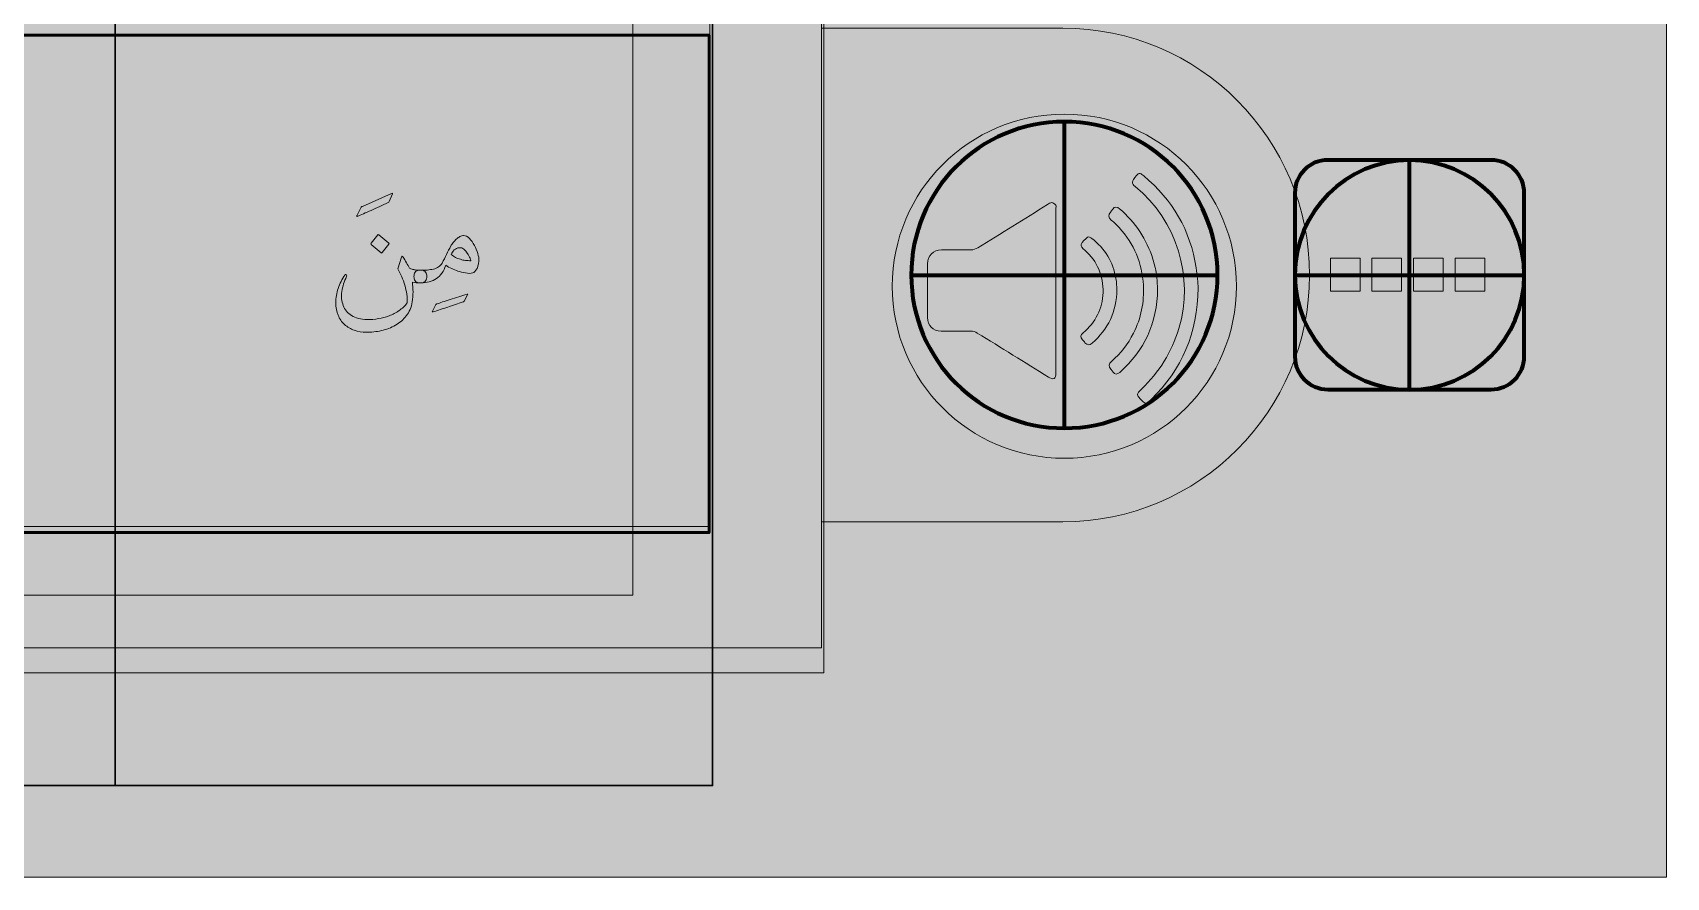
# Model space of a CAD drawing. Header units: inches. Extents: x -1481 to -429, y -1676 to -696.
# Drawn here: x -800.6 to -693.8, y -1296.2 to -1241 of the extents above; entities that cross this region are included whole.
import ezdxf

# ---------------------------------------------------------------- set-up
doc = ezdxf.new("R2010")
doc.units = ezdxf.units.IN
doc.header["$MEASUREMENT"] = 0
doc.layers.add('Layer 1', color=7, linetype='Continuous')

# ---------------------------------------------------------------- blocks, each defined once
blk = doc.blocks.new('block 75')
at = {"layer": 'Layer 1', "true_color": 0x009344}
h = blk.add_hatch(color=114, dxfattribs=at)
h.dxf.hatch_style = 2
h.paths.add_polyline_path([(-693.78, -1296.17), (-933.78, -1296.17), (-933.78, -1006.17), (-693.78, -1006.17)])
at = {"layer": 'Layer 1', "lineweight": 0}
blk.add_lwpolyline([(-693.78, -1296.17), (-933.78, -1296.17), (-933.78, -1006.17), (-693.78, -1006.17), (-693.78, -1296.17)], dxfattribs=at)
blk = doc.blocks.new('block 85')
at = {"layer": 'Layer 1', "color": 109, "lineweight": 120, "true_color": 0x166634}
for points in [[(-733.14, -1266.81), (-733.14, -1246.78)], [(-743.15, -1256.8), (-723.12, -1256.8)]]:
    blk.add_lwpolyline(points, dxfattribs=at)
blk.add_open_spline([(-733.14, -1246.78), (-727.6, -1246.78), (-723.12, -1251.26), (-723.12, -1256.8), (-723.12, -1262.33), (-727.6, -1266.81), (-733.14, -1266.81), (-738.67, -1266.81), (-743.15, -1262.33), (-743.15, -1256.8), (-743.15, -1251.26), (-738.67, -1246.78), (-733.14, -1246.78)], degree=3, knots=[0, 0, 0, 0, 1, 1, 1, 2, 2, 2, 3, 3, 3, 4, 4, 4, 4], dxfattribs=at)
blk = doc.blocks.new('block 79')
at = {"layer": 'Layer 1'}
blk.add_blockref('block 85', (0, 0), dxfattribs=at)
blk = doc.blocks.new('block 91')
at = {"layer": 'Layer 1', "color": 109, "lineweight": 90, "true_color": 0x166634}
for points in [[(-710.57, -1264.3), (-710.57, -1249.3)], [(-718.07, -1256.8), (-703.07, -1256.8)]]:
    blk.add_lwpolyline(points, dxfattribs=at)
blk.add_open_spline([(-710.57, -1249.3), (-706.43, -1249.3), (-703.07, -1252.65), (-703.07, -1256.8), (-703.07, -1260.94), (-706.43, -1264.3), (-710.57, -1264.3), (-714.72, -1264.3), (-718.07, -1260.94), (-718.07, -1256.8), (-718.07, -1252.65), (-714.72, -1249.3), (-710.57, -1249.3)], degree=3, knots=[0, 0, 0, 0, 1, 1, 1, 2, 2, 2, 3, 3, 3, 4, 4, 4, 4], dxfattribs=at)
blk = doc.blocks.new('block 86')
at = {"layer": 'Layer 1'}
blk.add_blockref('block 91', (0, 0), dxfattribs=at)
blk = doc.blocks.new('block 113')
at = {"layer": 'Layer 1', "lineweight": 0}
for points, knots in [([(-724.38, -1257.64), (-724.44, -1260.61), (-725.45, -1262.98), (-727.45, -1264.92), (-727.77, -1265.23), (-727.85, -1265.24), (-728.06, -1265.02), (-728.44, -1264.62), (-728.45, -1264.58), (-728.1, -1264.25), (-726.93, -1263.15), (-726.12, -1261.84), (-725.65, -1260.29), (-724.65, -1256.95), (-725.79, -1253.23), (-728.5, -1251.02), (-728.77, -1250.8), (-728.76, -1250.7), (-728.43, -1250.29), (-728.26, -1250.05), (-728.11, -1250.18), (-727.95, -1250.31), (-726.07, -1251.89), (-724.89, -1253.88), (-724.52, -1256.32), (-724.44, -1256.82), (-724.41, -1257.32), (-724.38, -1257.64)], [0, 0, 0, 0, 1, 1, 1, 2, 2, 2, 3, 3, 3, 4, 4, 4, 5, 5, 5, 6, 6, 6, 7, 7, 7, 8, 8, 8, 9, 9, 9, 9]), ([(-733.69, -1257.83), (-733.69, -1259.63), (-733.68, -1261.42), (-733.69, -1263.21), (-733.69, -1263.34), (-733.73, -1263.53), (-733.81, -1263.57), (-733.89, -1263.61), (-734.07, -1263.54), (-734.17, -1263.47), (-735.73, -1262.51), (-737.28, -1261.54), (-738.83, -1260.59), (-738.95, -1260.51), (-739.1, -1260.47), (-739.24, -1260.47), (-739.89, -1260.46), (-740.55, -1260.46), (-741.2, -1260.46), (-741.72, -1260.46), (-742.08, -1260.1), (-742.09, -1259.58), (-742.09, -1258.41), (-742.09, -1257.24), (-742.09, -1256.07), (-742.08, -1255.53), (-741.71, -1255.16), (-741.16, -1255.16), (-740.52, -1255.15), (-739.87, -1255.16), (-739.23, -1255.15), (-739.08, -1255.15), (-738.92, -1255.1), (-738.8, -1255.02), (-737.27, -1254.08), (-735.75, -1253.14), (-734.23, -1252.19), (-734.15, -1252.14), (-734.05, -1252.05), (-733.97, -1252.06), (-733.87, -1252.07), (-733.76, -1252.15), (-733.7, -1252.23), (-733.66, -1252.28), (-733.69, -1252.39), (-733.69, -1252.48), (-733.69, -1254.26), (-733.69, -1256.05), (-733.69, -1257.83)], [0, 0, 0, 0, 1, 1, 1, 2, 2, 2, 3, 3, 3, 4, 4, 4, 5, 5, 5, 6, 6, 6, 7, 7, 7, 8, 8, 8, 9, 9, 9, 10, 10, 10, 11, 11, 11, 12, 12, 12, 13, 13, 13, 14, 14, 14, 15, 15, 15, 16, 16, 16, 16]), ([(-727.04, -1257.71), (-727.07, -1259.97), (-727.92, -1261.74), (-729.52, -1263.16), (-729.69, -1263.31), (-729.83, -1263.31), (-729.96, -1263.13), (-730, -1263.07), (-730.05, -1263.01), (-730.09, -1262.96), (-730.26, -1262.77), (-730.25, -1262.61), (-730.05, -1262.44), (-729.46, -1261.92), (-728.98, -1261.31), (-728.62, -1260.6), (-728.12, -1259.61), (-727.91, -1258.57), (-727.97, -1257.46), (-728.06, -1256.02), (-728.58, -1254.77), (-729.55, -1253.7), (-729.71, -1253.53), (-729.88, -1253.36), (-730.07, -1253.21), (-730.27, -1253.03), (-730.29, -1252.87), (-730.11, -1252.67), (-730.06, -1252.61), (-730.02, -1252.55), (-729.98, -1252.49), (-729.84, -1252.32), (-729.7, -1252.31), (-729.53, -1252.46), (-728.5, -1253.36), (-727.75, -1254.46), (-727.35, -1255.77), (-727.25, -1256.09), (-727.17, -1256.41), (-727.12, -1256.74), (-727.07, -1257.09), (-727.06, -1257.45), (-727.04, -1257.71)], [0, 0, 0, 0, 1, 1, 1, 2, 2, 2, 3, 3, 3, 4, 4, 4, 5, 5, 5, 6, 6, 6, 7, 7, 7, 8, 8, 8, 9, 9, 9, 10, 10, 10, 11, 11, 11, 12, 12, 12, 13, 13, 13, 14, 14, 14, 14]), ([(-729.7, -1257.72), (-729.72, -1259.21), (-730.29, -1260.34), (-731.32, -1261.25), (-731.49, -1261.41), (-731.64, -1261.39), (-731.79, -1261.22), (-731.84, -1261.16), (-731.9, -1261.09), (-731.95, -1261.03), (-732.12, -1260.86), (-732.09, -1260.72), (-731.91, -1260.57), (-731.09, -1259.89), (-730.64, -1259), (-730.61, -1257.94), (-730.58, -1256.85), (-730.97, -1255.91), (-731.81, -1255.18), (-731.93, -1255.08), (-732.08, -1254.88), (-732.05, -1254.8), (-731.96, -1254.61), (-731.78, -1254.46), (-731.62, -1254.32), (-731.58, -1254.29), (-731.42, -1254.34), (-731.35, -1254.4), (-730.48, -1255.07), (-729.96, -1255.95), (-729.77, -1257.03), (-729.72, -1257.29), (-729.71, -1257.56), (-729.7, -1257.72)], [0, 0, 0, 0, 1, 1, 1, 2, 2, 2, 3, 3, 3, 4, 4, 4, 5, 5, 5, 6, 6, 6, 7, 7, 7, 8, 8, 8, 9, 9, 9, 10, 10, 10, 11, 11, 11, 11])]:
    blk.add_open_spline(points, degree=3, knots=knots, dxfattribs=at)
blk = doc.blocks.new('block 112')
at = {"layer": 'Layer 1'}
blk.add_blockref('block 113', (0, 0), dxfattribs=at)
blk = doc.blocks.new('block 111')
at = {"layer": 'Layer 1', "true_color": 0xffdd00}
h = blk.add_hatch(color=40, dxfattribs=at)
h.dxf.hatch_style = 2
edge = h.paths.add_edge_path()
edge.add_spline(control_points=[(-721.89, -1257.53), (-721.89, -1263.74), (-726.92, -1268.78), (-733.14, -1268.78), (-739.35, -1268.78), (-744.39, -1263.74), (-744.39, -1257.53), (-744.39, -1251.31), (-739.35, -1246.28), (-733.14, -1246.28), (-726.92, -1246.28), (-721.89, -1251.31), (-721.89, -1257.53)], knot_values=[0, 0, 0, 0, 1, 1, 1, 2, 2, 2, 3, 3, 3, 4, 4, 4, 4], degree=3, periodic=1)
at = {"layer": 'Layer 1', "lineweight": 0}
blk.add_open_spline([(-721.89, -1257.53), (-721.89, -1263.74), (-726.92, -1268.78), (-733.14, -1268.78), (-739.35, -1268.78), (-744.39, -1263.74), (-744.39, -1257.53), (-744.39, -1251.31), (-739.35, -1246.28), (-733.14, -1246.28), (-726.92, -1246.28), (-721.89, -1251.31), (-721.89, -1257.53)], degree=3, knots=[0, 0, 0, 0, 1, 1, 1, 2, 2, 2, 3, 3, 3, 4, 4, 4, 4], dxfattribs=at)
at = {"layer": 'Layer 1'}
blk.add_blockref('block 112', (0, 0), dxfattribs=at)
blk = doc.blocks.new('block 128')
at = {"layer": 'Layer 1', "true_color": 0xffdd00}
h = blk.add_hatch(color=40, dxfattribs=at)
h.dxf.hatch_style = 2
h.paths.add_polyline_path([(-715.75, -1257.86), (-713.81, -1257.86), (-713.81, -1255.7), (-715.75, -1255.7)])
h = blk.add_hatch(color=40, dxfattribs=at)
h.dxf.hatch_style = 2
h.paths.add_polyline_path([(-713.03, -1257.86), (-711.09, -1257.86), (-711.09, -1255.7), (-713.03, -1255.7)])
h = blk.add_hatch(color=40, dxfattribs=at)
h.dxf.hatch_style = 2
h.paths.add_polyline_path([(-710.31, -1257.86), (-708.37, -1257.86), (-708.37, -1255.7), (-710.31, -1255.7)])
h = blk.add_hatch(color=40, dxfattribs=at)
h.dxf.hatch_style = 2
h.paths.add_polyline_path([(-707.59, -1257.86), (-705.65, -1257.86), (-705.65, -1255.7), (-707.59, -1255.7)])
at = {"layer": 'Layer 1', "lineweight": 0}
for points in [[(-715.75, -1257.86), (-713.81, -1257.86), (-713.81, -1255.7), (-715.75, -1255.7), (-715.75, -1257.86)], [(-713.03, -1257.86), (-711.09, -1257.86), (-711.09, -1255.7), (-713.03, -1255.7), (-713.03, -1257.86)], [(-710.31, -1257.86), (-708.37, -1257.86), (-708.37, -1255.7), (-710.31, -1255.7), (-710.31, -1257.86)], [(-707.59, -1257.86), (-705.65, -1257.86), (-705.65, -1255.7), (-707.59, -1255.7), (-707.59, -1257.86)]]:
    blk.add_lwpolyline(points, dxfattribs=at)
blk = doc.blocks.new('block 127')
at = {"layer": 'Layer 1'}
blk.add_blockref('block 128', (0, 0), dxfattribs=at)
blk = doc.blocks.new('block 126')
at = {"layer": 'Layer 1', "true_color": 0x006738}
h = blk.add_hatch(color=116, dxfattribs=at)
h.dxf.hatch_style = 2
edge = h.paths.add_edge_path()
edge.add_spline(control_points=[(-705.24, -1264.28), (-705.24, -1264.28), (-715.91, -1264.28), (-715.91, -1264.28), (-717.11, -1264.28), (-718.07, -1263.31), (-718.07, -1262.12), (-718.07, -1262.12), (-718.07, -1251.44), (-718.07, -1251.44), (-718.07, -1250.25), (-717.11, -1249.28), (-715.91, -1249.28), (-715.91, -1249.28), (-705.24, -1249.28), (-705.24, -1249.28), (-704.04, -1249.28), (-703.07, -1250.25), (-703.07, -1251.44), (-703.07, -1251.44), (-703.07, -1262.12), (-703.07, -1262.12), (-703.07, -1263.31), (-704.04, -1264.28), (-705.24, -1264.28)], knot_values=[0, 0, 0, 0, 1, 1, 1, 2, 2, 2, 3, 3, 3, 4, 4, 4, 5, 5, 5, 6, 6, 6, 7, 7, 7, 8, 8, 8, 8], degree=3, periodic=1)
at = {"layer": 'Layer 1', "color": 73, "lineweight": 211, "true_color": 0x8cc63e}
blk.add_open_spline([(-705.24, -1264.28), (-705.24, -1264.28), (-715.91, -1264.28), (-715.91, -1264.28), (-717.11, -1264.28), (-718.07, -1263.31), (-718.07, -1262.12), (-718.07, -1262.12), (-718.07, -1251.44), (-718.07, -1251.44), (-718.07, -1250.25), (-717.11, -1249.28), (-715.91, -1249.28), (-715.91, -1249.28), (-705.24, -1249.28), (-705.24, -1249.28), (-704.04, -1249.28), (-703.07, -1250.25), (-703.07, -1251.44), (-703.07, -1251.44), (-703.07, -1262.12), (-703.07, -1262.12), (-703.07, -1263.31), (-704.04, -1264.28), (-705.24, -1264.28)], degree=3, knots=[0, 0, 0, 0, 1, 1, 1, 2, 2, 2, 3, 3, 3, 4, 4, 4, 5, 5, 5, 6, 6, 6, 7, 7, 7, 8, 8, 8, 8], dxfattribs=at)
at = {"layer": 'Layer 1'}
blk.add_blockref('block 127', (0, 0), dxfattribs=at)
blk = doc.blocks.new('block 141')
at = {"layer": 'Layer 1', "color": 40, "lineweight": 30, "true_color": 0xf9a01b}
blk.add_lwpolyline([(-834.27, -1087.04), (-795.2, -1087.04), (-795.2, -1290.17), (-834.27, -1290.17), (-834.27, -1087.04)], dxfattribs=at)
at = {"layer": 'Layer 1', "lineweight": 0}
blk.add_lwpolyline([(-910.38, -1110.53), (-756.32, -1110.53), (-756.32, -1273.23), (-910.38, -1273.23), (-910.38, -1110.53)], dxfattribs=at)
at = {"layer": 'Layer 1', "color": 40, "lineweight": 30, "true_color": 0xf9a01b}
blk.add_open_spline([(-795.2, -1087.04), (-795.2, -1087.04), (-772.59, -1087.04), (-772.59, -1087.04), (-763.5, -1087.04), (-756.14, -1094.04), (-756.14, -1102.67), (-756.14, -1102.67), (-756.14, -1290.17), (-756.14, -1290.17), (-756.14, -1290.17), (-795.2, -1290.17), (-795.2, -1290.17), (-795.2, -1290.17), (-795.2, -1087.04), (-795.2, -1087.04)], degree=3, knots=[0, 0, 0, 0, 1, 1, 1, 2, 2, 2, 3, 3, 3, 4, 4, 4, 5, 5, 5, 5], dxfattribs=at)
blk = doc.blocks.new('block 140')
at = {"layer": 'Layer 1', "true_color": 0x49c6ea}
h = blk.add_hatch(color=133, dxfattribs=at)
h.dxf.hatch_style = 2
h.paths.add_polyline_path([(-919.17, -1282.81), (-748.86, -1282.81), (-748.86, -1065.62), (-919.17, -1065.62)])
h = blk.add_hatch(color=133, dxfattribs=at)
h.dxf.hatch_style = 2
h.paths.add_polyline_path([(-907.43, -1277.73), (-761.34, -1277.73), (-761.34, -1076.16), (-907.43, -1076.16)])
at = {"layer": 'Layer 1', "true_color": 0xfff4c8}
h = blk.add_hatch(color=254, dxfattribs=at)
h.dxf.hatch_style = 2
h.paths.add_polyline_path([(-912.06, -1273.64), (-756.36, -1273.64), (-756.36, -1241.11), (-912.06, -1241.11)])
at = {"layer": 'Layer 1', "lineweight": 0}
for points in [[(-919.17, -1282.81), (-748.86, -1282.81), (-748.86, -1065.62), (-919.17, -1065.62), (-919.17, -1282.81)], [(-919.17, -1282.81), (-748.86, -1282.81), (-748.86, -1065.62), (-919.17, -1065.62), (-919.17, -1282.81)], [(-907.43, -1277.73), (-761.34, -1277.73), (-761.34, -1076.16), (-907.43, -1076.16), (-907.43, -1277.73)], [(-912.06, -1273.64), (-756.36, -1273.64), (-756.36, -1241.11), (-912.06, -1241.11), (-912.06, -1273.64)]]:
    blk.add_lwpolyline(points, dxfattribs=at)
at = {"layer": 'Layer 1', "color": 44, "lineweight": 53, "true_color": 0xaf7e09}
blk.add_lwpolyline([(-912.06, -1273.64), (-756.36, -1273.64), (-756.36, -1241.11), (-912.06, -1241.11), (-912.06, -1273.64)], dxfattribs=at)
at = {"layer": 'Layer 1'}
blk.add_blockref('block 141', (0, 0), dxfattribs=at)
blk = doc.blocks.new('block 145')
at = {"layer": 'Layer 1', "lineweight": 0}
blk.add_lwpolyline([(-919.17, -1282.81), (-748.86, -1282.81), (-748.86, -1065.62), (-919.17, -1065.62), (-919.17, -1282.81)], dxfattribs=at)
blk = doc.blocks.new('block 159')
at = {"layer": 'Layer 1', "true_color": 0x231f20}
h = blk.add_hatch(color=250, dxfattribs=at)
h.dxf.hatch_style = 2
edge = h.paths.add_edge_path()
edge.add_spline(control_points=[(-777.35, -1252.06), (-777.53, -1252.14), (-777.71, -1252.23), (-777.9, -1252.31), (-778.09, -1252.4), (-778.28, -1252.48), (-778.46, -1252.57), (-778.63, -1252.65), (-778.8, -1252.72), (-778.96, -1252.79), (-779.11, -1252.86), (-779.24, -1252.92), (-779.35, -1252.96), (-779.37, -1252.97), (-779.39, -1252.97), (-779.4, -1252.96), (-779.41, -1252.95), (-779.41, -1252.94), (-779.4, -1252.92), (-779.4, -1252.92), (-779.14, -1252.4), (-779.14, -1252.4), (-779.13, -1252.37), (-779.11, -1252.35), (-779.09, -1252.34), (-779.07, -1252.33), (-779.05, -1252.32), (-779.03, -1252.31), (-779.03, -1252.31), (-777.12, -1251.46), (-777.12, -1251.46), (-777.06, -1251.43), (-777.04, -1251.45), (-777.07, -1251.5), (-777.07, -1251.5), (-777.28, -1251.99), (-777.28, -1251.99), (-777.29, -1252.02), (-777.32, -1252.04), (-777.35, -1252.06)], knot_values=[0, 0, 0, 0, 1, 1, 1, 2, 2, 2, 3, 3, 3, 4, 4, 4, 5, 5, 5, 6, 6, 6, 7, 7, 7, 8, 8, 8, 9, 9, 9, 10, 10, 10, 11, 11, 11, 12, 12, 12, 13, 13, 13, 13], degree=3, periodic=1)
at = {"layer": 'Layer 1', "lineweight": 0}
blk.add_open_spline([(-777.35, -1252.06), (-777.53, -1252.14), (-777.71, -1252.23), (-777.9, -1252.31), (-778.09, -1252.4), (-778.28, -1252.48), (-778.46, -1252.57), (-778.63, -1252.65), (-778.8, -1252.72), (-778.96, -1252.79), (-779.11, -1252.86), (-779.24, -1252.92), (-779.35, -1252.96), (-779.37, -1252.97), (-779.39, -1252.97), (-779.4, -1252.96), (-779.41, -1252.95), (-779.41, -1252.94), (-779.4, -1252.92), (-779.4, -1252.92), (-779.14, -1252.4), (-779.14, -1252.4), (-779.13, -1252.37), (-779.11, -1252.35), (-779.09, -1252.34), (-779.07, -1252.33), (-779.05, -1252.32), (-779.03, -1252.31), (-779.03, -1252.31), (-777.12, -1251.46), (-777.12, -1251.46), (-777.06, -1251.43), (-777.04, -1251.45), (-777.07, -1251.5), (-777.07, -1251.5), (-777.28, -1251.99), (-777.28, -1251.99), (-777.29, -1252.02), (-777.32, -1252.04), (-777.35, -1252.06)], degree=3, knots=[0, 0, 0, 0, 1, 1, 1, 2, 2, 2, 3, 3, 3, 4, 4, 4, 5, 5, 5, 6, 6, 6, 7, 7, 7, 8, 8, 8, 9, 9, 9, 10, 10, 10, 11, 11, 11, 12, 12, 12, 13, 13, 13, 13], dxfattribs=at)
blk = doc.blocks.new('block 160')
at = {"layer": 'Layer 1', "true_color": 0x231f20}
h = blk.add_hatch(color=250, dxfattribs=at)
h.dxf.hatch_style = 2
edge = h.paths.add_edge_path()
edge.add_spline(control_points=[(-772.44, -1258.56), (-772.78, -1258.67), (-773.12, -1258.78), (-773.45, -1258.89), (-773.79, -1259.01), (-774.1, -1259.11), (-774.41, -1259.21), (-774.46, -1259.23), (-774.48, -1259.21), (-774.45, -1259.16), (-774.45, -1259.16), (-774.24, -1258.76), (-774.24, -1258.76), (-774.23, -1258.74), (-774.22, -1258.72), (-774.21, -1258.71), (-774.2, -1258.7), (-774.18, -1258.69), (-774.16, -1258.68), (-774.07, -1258.65), (-773.94, -1258.61), (-773.79, -1258.56), (-773.64, -1258.51), (-773.47, -1258.45), (-773.29, -1258.39), (-773.11, -1258.34), (-772.92, -1258.28), (-772.73, -1258.22), (-772.55, -1258.16), (-772.37, -1258.1), (-772.19, -1258.05), (-772.17, -1258.04), (-772.15, -1258.04), (-772.14, -1258.04), (-772.13, -1258.05), (-772.14, -1258.06), (-772.15, -1258.09), (-772.15, -1258.09), (-772.38, -1258.5), (-772.38, -1258.5), (-772.39, -1258.51), (-772.4, -1258.53), (-772.41, -1258.54), (-772.42, -1258.55), (-772.43, -1258.56), (-772.44, -1258.56)], knot_values=[0, 0, 0, 0, 1, 1, 1, 2, 2, 2, 3, 3, 3, 4, 4, 4, 5, 5, 5, 6, 6, 6, 7, 7, 7, 8, 8, 8, 9, 9, 9, 10, 10, 10, 11, 11, 11, 12, 12, 12, 13, 13, 13, 14, 14, 14, 15, 15, 15, 15], degree=3, periodic=1)
at = {"layer": 'Layer 1', "lineweight": 0}
blk.add_open_spline([(-772.44, -1258.56), (-772.78, -1258.67), (-773.12, -1258.78), (-773.45, -1258.89), (-773.79, -1259.01), (-774.1, -1259.11), (-774.41, -1259.21), (-774.46, -1259.23), (-774.48, -1259.21), (-774.45, -1259.16), (-774.45, -1259.16), (-774.24, -1258.76), (-774.24, -1258.76), (-774.23, -1258.74), (-774.22, -1258.72), (-774.21, -1258.71), (-774.2, -1258.7), (-774.18, -1258.69), (-774.16, -1258.68), (-774.07, -1258.65), (-773.94, -1258.61), (-773.79, -1258.56), (-773.64, -1258.51), (-773.47, -1258.45), (-773.29, -1258.39), (-773.11, -1258.34), (-772.92, -1258.28), (-772.73, -1258.22), (-772.55, -1258.16), (-772.37, -1258.1), (-772.19, -1258.05), (-772.17, -1258.04), (-772.15, -1258.04), (-772.14, -1258.04), (-772.13, -1258.05), (-772.14, -1258.06), (-772.15, -1258.09), (-772.15, -1258.09), (-772.38, -1258.5), (-772.38, -1258.5), (-772.39, -1258.51), (-772.4, -1258.53), (-772.41, -1258.54), (-772.42, -1258.55), (-772.43, -1258.56), (-772.44, -1258.56)], degree=3, knots=[0, 0, 0, 0, 1, 1, 1, 2, 2, 2, 3, 3, 3, 4, 4, 4, 5, 5, 5, 6, 6, 6, 7, 7, 7, 8, 8, 8, 9, 9, 9, 10, 10, 10, 11, 11, 11, 12, 12, 12, 13, 13, 13, 14, 14, 14, 15, 15, 15, 15], dxfattribs=at)
blk = doc.blocks.new('block 139')
at = {"layer": 'Layer 1', "true_color": 0x231f20}
h = blk.add_hatch(color=250, dxfattribs=at)
h.dxf.hatch_style = 2
edge = h.paths.add_edge_path()
edge.add_spline(control_points=[(-776.71, -1256.4), (-776.71, -1256.4), (-776.47, -1255.63), (-776.47, -1255.63), (-776.46, -1255.59), (-776.44, -1255.57), (-776.42, -1255.57), (-776.41, -1255.57), (-776.39, -1255.59), (-776.37, -1255.62), (-776.3, -1255.73), (-776.22, -1255.86), (-776.15, -1255.99), (-776.08, -1256.12), (-776.01, -1256.24), (-775.94, -1256.35), (-775.9, -1256.38), (-775.85, -1256.41), (-775.78, -1256.42), (-775.71, -1256.44), (-775.64, -1256.46), (-775.57, -1256.46), (-775.5, -1256.47), (-775.43, -1256.48), (-775.37, -1256.48), (-775.31, -1256.48), (-775.27, -1256.48), (-775.24, -1256.48), (-775.24, -1256.48), (-775.15, -1256.48), (-775.15, -1256.48), (-775.04, -1256.48), (-774.95, -1256.53), (-774.9, -1256.61), (-774.84, -1256.7), (-774.82, -1256.79), (-774.82, -1256.89), (-774.82, -1257), (-774.84, -1257.09), (-774.9, -1257.18), (-774.95, -1257.26), (-775.04, -1257.31), (-775.15, -1257.31), (-775.15, -1257.31), (-775.24, -1257.31), (-775.24, -1257.31), (-775.42, -1257.31), (-775.59, -1257.3), (-775.76, -1257.27), (-775.74, -1257.47), (-775.72, -1257.68), (-775.72, -1257.9), (-775.72, -1258.13), (-775.74, -1258.34), (-775.77, -1258.56), (-775.83, -1258.91), (-775.96, -1259.21), (-776.16, -1259.46), (-776.35, -1259.71), (-776.59, -1259.92), (-776.87, -1260.08), (-777.15, -1260.24), (-777.46, -1260.36), (-777.79, -1260.43), (-778.12, -1260.51), (-778.44, -1260.54), (-778.77, -1260.54), (-779.05, -1260.54), (-779.32, -1260.5), (-779.56, -1260.41), (-779.8, -1260.33), (-780.01, -1260.2), (-780.2, -1260.03), (-780.38, -1259.87), (-780.52, -1259.66), (-780.62, -1259.43), (-780.72, -1259.19), (-780.77, -1258.92), (-780.77, -1258.62), (-780.77, -1258.29), (-780.72, -1257.98), (-780.62, -1257.67), (-780.51, -1257.36), (-780.36, -1257.08), (-780.18, -1256.8), (-780.15, -1256.77), (-780.14, -1256.76), (-780.12, -1256.76), (-780.1, -1256.76), (-780.08, -1256.78), (-780.07, -1256.81), (-780.06, -1256.84), (-780.05, -1256.87), (-780.06, -1256.9), (-780.22, -1257.21), (-780.32, -1257.54), (-780.37, -1257.88), (-780.42, -1258.21), (-780.39, -1258.52), (-780.28, -1258.79), (-780.18, -1259.06), (-779.99, -1259.28), (-779.74, -1259.45), (-779.48, -1259.62), (-779.14, -1259.71), (-778.71, -1259.71), (-778.46, -1259.71), (-778.22, -1259.69), (-777.98, -1259.65), (-777.74, -1259.61), (-777.5, -1259.55), (-777.27, -1259.46), (-777.05, -1259.38), (-776.83, -1259.26), (-776.63, -1259.12), (-776.43, -1258.99), (-776.26, -1258.82), (-776.1, -1258.62), (-776.09, -1258.43), (-776.1, -1258.24), (-776.13, -1258.05), (-776.16, -1257.85), (-776.2, -1257.66), (-776.26, -1257.47), (-776.31, -1257.28), (-776.38, -1257.09), (-776.45, -1256.91), (-776.53, -1256.73), (-776.62, -1256.56), (-776.71, -1256.4)], knot_values=[0, 0, 0, 0, 1, 1, 1, 2, 2, 2, 3, 3, 3, 4, 4, 4, 5, 5, 5, 6, 6, 6, 7, 7, 7, 8, 8, 8, 9, 9, 9, 10, 10, 10, 11, 11, 11, 12, 12, 12, 13, 13, 13, 14, 14, 14, 15, 15, 15, 16, 16, 16, 17, 17, 17, 18, 18, 18, 19, 19, 19, 20, 20, 20, 21, 21, 21, 22, 22, 22, 23, 23, 23, 24, 24, 24, 25, 25, 25, 26, 26, 26, 27, 27, 27, 28, 28, 28, 29, 29, 29, 30, 30, 30, 31, 31, 31, 32, 32, 32, 33, 33, 33, 34, 34, 34, 35, 35, 35, 36, 36, 36, 37, 37, 37, 38, 38, 38, 39, 39, 39, 40, 40, 40, 41, 41, 41, 42, 42, 42, 43, 43, 43, 43], degree=3, periodic=1)
edge = h.paths.add_edge_path()
edge.add_spline(control_points=[(-778.03, -1254.18), (-778, -1254.15), (-777.98, -1254.15), (-777.95, -1254.17), (-777.95, -1254.17), (-777.3, -1254.71), (-777.3, -1254.71), (-777.28, -1254.73), (-777.28, -1254.76), (-777.3, -1254.79), (-777.3, -1254.79), (-777.73, -1255.33), (-777.73, -1255.33), (-777.75, -1255.37), (-777.78, -1255.37), (-777.81, -1255.34), (-777.81, -1255.34), (-778.46, -1254.81), (-778.46, -1254.81), (-778.49, -1254.78), (-778.49, -1254.75), (-778.46, -1254.72), (-778.46, -1254.72), (-778.03, -1254.18), (-778.03, -1254.18), (-778.03, -1254.18), (-778.03, -1254.18), (-778.03, -1254.18)], knot_values=[0, 0, 0, 0, 1, 1, 1, 2, 2, 2, 3, 3, 3, 4, 4, 4, 5, 5, 5, 6, 6, 6, 7, 7, 7, 8, 8, 8, 9, 9, 9, 9], degree=3, periodic=1)
h = blk.add_hatch(color=250, dxfattribs=at)
h.dxf.hatch_style = 2
edge = h.paths.add_edge_path()
edge.add_spline(control_points=[(-775.24, -1256.48), (-775.09, -1256.48), (-774.94, -1256.48), (-774.8, -1256.47), (-774.65, -1256.46), (-774.52, -1256.44), (-774.39, -1256.41), (-774.26, -1256.38), (-774.15, -1256.33), (-774.05, -1256.27), (-773.95, -1256.21), (-773.87, -1256.13), (-773.82, -1256.02), (-773.72, -1255.83), (-773.62, -1255.64), (-773.53, -1255.45), (-773.44, -1255.26), (-773.35, -1255.08), (-773.25, -1254.9), (-773.21, -1254.83), (-773.16, -1254.76), (-773.09, -1254.68), (-773.03, -1254.6), (-772.96, -1254.52), (-772.89, -1254.45), (-772.81, -1254.38), (-772.73, -1254.32), (-772.65, -1254.28), (-772.57, -1254.23), (-772.49, -1254.21), (-772.41, -1254.21), (-772.28, -1254.22), (-772.15, -1254.28), (-772.03, -1254.41), (-771.91, -1254.54), (-771.8, -1254.68), (-771.71, -1254.86), (-771.61, -1255.03), (-771.54, -1255.2), (-771.49, -1255.39), (-771.43, -1255.57), (-771.41, -1255.72), (-771.41, -1255.84), (-771.42, -1255.91), (-771.43, -1255.99), (-771.45, -1256.07), (-771.46, -1256.15), (-771.48, -1256.23), (-771.51, -1256.31), (-771.54, -1256.38), (-771.58, -1256.45), (-771.63, -1256.51), (-771.67, -1256.57), (-771.73, -1256.62), (-771.8, -1256.65), (-771.94, -1256.7), (-772.11, -1256.7), (-772.29, -1256.66), (-772.48, -1256.63), (-772.64, -1256.59), (-772.78, -1256.54), (-772.92, -1256.49), (-773.06, -1256.44), (-773.19, -1256.38), (-773.33, -1256.31), (-773.46, -1256.24), (-773.58, -1256.16), (-773.71, -1256.56), (-773.92, -1256.85), (-774.19, -1257.03), (-774.46, -1257.22), (-774.81, -1257.31), (-775.24, -1257.31), (-775.24, -1257.31), (-775.33, -1257.31), (-775.33, -1257.31), (-775.44, -1257.31), (-775.53, -1257.26), (-775.58, -1257.18), (-775.63, -1257.09), (-775.66, -1257), (-775.66, -1256.9), (-775.66, -1256.8), (-775.63, -1256.7), (-775.58, -1256.61), (-775.53, -1256.53), (-775.44, -1256.48), (-775.33, -1256.48), (-775.33, -1256.48), (-775.24, -1256.48), (-775.24, -1256.48)], knot_values=[0, 0, 0, 0, 1, 1, 1, 2, 2, 2, 3, 3, 3, 4, 4, 4, 5, 5, 5, 6, 6, 6, 7, 7, 7, 8, 8, 8, 9, 9, 9, 10, 10, 10, 11, 11, 11, 12, 12, 12, 13, 13, 13, 14, 14, 14, 15, 15, 15, 16, 16, 16, 17, 17, 17, 18, 18, 18, 19, 19, 19, 20, 20, 20, 21, 21, 21, 22, 22, 22, 23, 23, 23, 24, 24, 24, 25, 25, 25, 26, 26, 26, 27, 27, 27, 28, 28, 28, 29, 29, 29, 30, 30, 30, 30], degree=3, periodic=1)
edge = h.paths.add_edge_path()
edge.add_spline(control_points=[(-772.17, -1255.36), (-772.23, -1255.27), (-772.3, -1255.19), (-772.39, -1255.11), (-772.47, -1255.04), (-772.58, -1255), (-772.71, -1255.01), (-772.82, -1255.02), (-772.92, -1255.07), (-773.02, -1255.16), (-773.12, -1255.26), (-773.19, -1255.35), (-773.22, -1255.45), (-773.13, -1255.53), (-773.04, -1255.6), (-772.94, -1255.65), (-772.84, -1255.7), (-772.73, -1255.74), (-772.62, -1255.77), (-772.51, -1255.81), (-772.4, -1255.83), (-772.29, -1255.84), (-772.17, -1255.86), (-772.06, -1255.86), (-771.94, -1255.86), (-771.93, -1255.85), (-771.94, -1255.82), (-771.96, -1255.78), (-771.98, -1255.73), (-772, -1255.68), (-772.03, -1255.62), (-772.06, -1255.57), (-772.08, -1255.51), (-772.11, -1255.46), (-772.14, -1255.41), (-772.16, -1255.38), (-772.17, -1255.36)], knot_values=[0, 0, 0, 0, 1, 1, 1, 2, 2, 2, 3, 3, 3, 4, 4, 4, 5, 5, 5, 6, 6, 6, 7, 7, 7, 8, 8, 8, 9, 9, 9, 10, 10, 10, 11, 11, 11, 12, 12, 12, 12], degree=3, periodic=1)
at = {"layer": 'Layer 1', "lineweight": 0}
blk.add_lwpolyline([(-919.17, -1282.81), (-748.86, -1282.81), (-748.86, -1065.62), (-919.17, -1065.62), (-919.17, -1282.81)], dxfattribs=at)
for points, knots in [([(-778.03, -1254.18), (-778, -1254.15), (-777.98, -1254.15), (-777.95, -1254.17), (-777.95, -1254.17), (-777.3, -1254.71), (-777.3, -1254.71), (-777.28, -1254.73), (-777.28, -1254.76), (-777.3, -1254.79), (-777.3, -1254.79), (-777.73, -1255.33), (-777.73, -1255.33), (-777.75, -1255.37), (-777.78, -1255.37), (-777.81, -1255.34), (-777.81, -1255.34), (-778.46, -1254.81), (-778.46, -1254.81), (-778.49, -1254.78), (-778.49, -1254.75), (-778.46, -1254.72), (-778.46, -1254.72), (-778.03, -1254.18), (-778.03, -1254.18), (-778.03, -1254.18), (-778.03, -1254.18), (-778.03, -1254.18)], [0, 0, 0, 0, 1, 1, 1, 2, 2, 2, 3, 3, 3, 4, 4, 4, 5, 5, 5, 6, 6, 6, 7, 7, 7, 8, 8, 8, 9, 9, 9, 9]), ([(-775.24, -1256.48), (-775.09, -1256.48), (-774.94, -1256.48), (-774.8, -1256.47), (-774.65, -1256.46), (-774.52, -1256.44), (-774.39, -1256.41), (-774.26, -1256.38), (-774.15, -1256.33), (-774.05, -1256.27), (-773.95, -1256.21), (-773.87, -1256.13), (-773.82, -1256.02), (-773.72, -1255.83), (-773.62, -1255.64), (-773.53, -1255.45), (-773.44, -1255.26), (-773.35, -1255.08), (-773.25, -1254.9), (-773.21, -1254.83), (-773.16, -1254.76), (-773.09, -1254.68), (-773.03, -1254.6), (-772.96, -1254.52), (-772.89, -1254.45), (-772.81, -1254.38), (-772.73, -1254.32), (-772.65, -1254.28), (-772.57, -1254.23), (-772.49, -1254.21), (-772.41, -1254.21), (-772.28, -1254.22), (-772.15, -1254.28), (-772.03, -1254.41), (-771.91, -1254.54), (-771.8, -1254.68), (-771.71, -1254.86), (-771.61, -1255.03), (-771.54, -1255.2), (-771.49, -1255.39), (-771.43, -1255.57), (-771.41, -1255.72), (-771.41, -1255.84), (-771.42, -1255.91), (-771.43, -1255.99), (-771.45, -1256.07), (-771.46, -1256.15), (-771.48, -1256.23), (-771.51, -1256.31), (-771.54, -1256.38), (-771.58, -1256.45), (-771.63, -1256.51), (-771.67, -1256.57), (-771.73, -1256.62), (-771.8, -1256.65), (-771.94, -1256.7), (-772.11, -1256.7), (-772.29, -1256.66), (-772.48, -1256.63), (-772.64, -1256.59), (-772.78, -1256.54), (-772.92, -1256.49), (-773.06, -1256.44), (-773.19, -1256.38), (-773.33, -1256.31), (-773.46, -1256.24), (-773.58, -1256.16), (-773.71, -1256.56), (-773.92, -1256.85), (-774.19, -1257.03), (-774.46, -1257.22), (-774.81, -1257.31), (-775.24, -1257.31), (-775.24, -1257.31), (-775.33, -1257.31), (-775.33, -1257.31), (-775.44, -1257.31), (-775.53, -1257.26), (-775.58, -1257.18), (-775.63, -1257.09), (-775.66, -1257), (-775.66, -1256.9), (-775.66, -1256.8), (-775.63, -1256.7), (-775.58, -1256.61), (-775.53, -1256.53), (-775.44, -1256.48), (-775.33, -1256.48), (-775.33, -1256.48), (-775.24, -1256.48), (-775.24, -1256.48)], [0, 0, 0, 0, 1, 1, 1, 2, 2, 2, 3, 3, 3, 4, 4, 4, 5, 5, 5, 6, 6, 6, 7, 7, 7, 8, 8, 8, 9, 9, 9, 10, 10, 10, 11, 11, 11, 12, 12, 12, 13, 13, 13, 14, 14, 14, 15, 15, 15, 16, 16, 16, 17, 17, 17, 18, 18, 18, 19, 19, 19, 20, 20, 20, 21, 21, 21, 22, 22, 22, 23, 23, 23, 24, 24, 24, 25, 25, 25, 26, 26, 26, 27, 27, 27, 28, 28, 28, 29, 29, 29, 30, 30, 30, 30]), ([(-776.71, -1256.4), (-776.71, -1256.4), (-776.47, -1255.63), (-776.47, -1255.63), (-776.46, -1255.59), (-776.44, -1255.57), (-776.42, -1255.57), (-776.41, -1255.57), (-776.39, -1255.59), (-776.37, -1255.62), (-776.3, -1255.73), (-776.22, -1255.86), (-776.15, -1255.99), (-776.08, -1256.12), (-776.01, -1256.24), (-775.94, -1256.35), (-775.9, -1256.38), (-775.85, -1256.41), (-775.78, -1256.42), (-775.71, -1256.44), (-775.64, -1256.46), (-775.57, -1256.46), (-775.5, -1256.47), (-775.43, -1256.48), (-775.37, -1256.48), (-775.31, -1256.48), (-775.27, -1256.48), (-775.24, -1256.48), (-775.24, -1256.48), (-775.15, -1256.48), (-775.15, -1256.48), (-775.04, -1256.48), (-774.95, -1256.53), (-774.9, -1256.61), (-774.84, -1256.7), (-774.82, -1256.79), (-774.82, -1256.89), (-774.82, -1257), (-774.84, -1257.09), (-774.9, -1257.18), (-774.95, -1257.26), (-775.04, -1257.31), (-775.15, -1257.31), (-775.15, -1257.31), (-775.24, -1257.31), (-775.24, -1257.31), (-775.42, -1257.31), (-775.59, -1257.3), (-775.76, -1257.27), (-775.74, -1257.47), (-775.72, -1257.68), (-775.72, -1257.9), (-775.72, -1258.13), (-775.74, -1258.34), (-775.77, -1258.56), (-775.83, -1258.91), (-775.96, -1259.21), (-776.16, -1259.46), (-776.35, -1259.71), (-776.59, -1259.92), (-776.87, -1260.08), (-777.15, -1260.24), (-777.46, -1260.36), (-777.79, -1260.43), (-778.12, -1260.51), (-778.44, -1260.54), (-778.77, -1260.54), (-779.05, -1260.54), (-779.32, -1260.5), (-779.56, -1260.41), (-779.8, -1260.33), (-780.01, -1260.2), (-780.2, -1260.03), (-780.38, -1259.87), (-780.52, -1259.66), (-780.62, -1259.43), (-780.72, -1259.19), (-780.77, -1258.92), (-780.77, -1258.62), (-780.77, -1258.29), (-780.72, -1257.98), (-780.62, -1257.67), (-780.51, -1257.36), (-780.36, -1257.08), (-780.18, -1256.8), (-780.15, -1256.77), (-780.14, -1256.76), (-780.12, -1256.76), (-780.1, -1256.76), (-780.08, -1256.78), (-780.07, -1256.81), (-780.06, -1256.84), (-780.05, -1256.87), (-780.06, -1256.9), (-780.22, -1257.21), (-780.32, -1257.54), (-780.37, -1257.88), (-780.42, -1258.21), (-780.39, -1258.52), (-780.28, -1258.79), (-780.18, -1259.06), (-779.99, -1259.28), (-779.74, -1259.45), (-779.48, -1259.62), (-779.14, -1259.71), (-778.71, -1259.71), (-778.46, -1259.71), (-778.22, -1259.69), (-777.98, -1259.65), (-777.74, -1259.61), (-777.5, -1259.55), (-777.27, -1259.46), (-777.05, -1259.38), (-776.83, -1259.26), (-776.63, -1259.12), (-776.43, -1258.99), (-776.26, -1258.82), (-776.1, -1258.62), (-776.09, -1258.43), (-776.1, -1258.24), (-776.13, -1258.05), (-776.16, -1257.85), (-776.2, -1257.66), (-776.26, -1257.47), (-776.31, -1257.28), (-776.38, -1257.09), (-776.45, -1256.91), (-776.53, -1256.73), (-776.62, -1256.56), (-776.71, -1256.4)], [0, 0, 0, 0, 1, 1, 1, 2, 2, 2, 3, 3, 3, 4, 4, 4, 5, 5, 5, 6, 6, 6, 7, 7, 7, 8, 8, 8, 9, 9, 9, 10, 10, 10, 11, 11, 11, 12, 12, 12, 13, 13, 13, 14, 14, 14, 15, 15, 15, 16, 16, 16, 17, 17, 17, 18, 18, 18, 19, 19, 19, 20, 20, 20, 21, 21, 21, 22, 22, 22, 23, 23, 23, 24, 24, 24, 25, 25, 25, 26, 26, 26, 27, 27, 27, 28, 28, 28, 29, 29, 29, 30, 30, 30, 31, 31, 31, 32, 32, 32, 33, 33, 33, 34, 34, 34, 35, 35, 35, 36, 36, 36, 37, 37, 37, 38, 38, 38, 39, 39, 39, 40, 40, 40, 41, 41, 41, 42, 42, 42, 43, 43, 43, 43]), ([(-772.17, -1255.36), (-772.23, -1255.27), (-772.3, -1255.19), (-772.39, -1255.11), (-772.47, -1255.04), (-772.58, -1255), (-772.71, -1255.01), (-772.82, -1255.02), (-772.92, -1255.07), (-773.02, -1255.16), (-773.12, -1255.26), (-773.19, -1255.35), (-773.22, -1255.45), (-773.13, -1255.53), (-773.04, -1255.6), (-772.94, -1255.65), (-772.84, -1255.7), (-772.73, -1255.74), (-772.62, -1255.77), (-772.51, -1255.81), (-772.4, -1255.83), (-772.29, -1255.84), (-772.17, -1255.86), (-772.06, -1255.86), (-771.94, -1255.86), (-771.93, -1255.85), (-771.94, -1255.82), (-771.96, -1255.78), (-771.98, -1255.73), (-772, -1255.68), (-772.03, -1255.62), (-772.06, -1255.57), (-772.08, -1255.51), (-772.11, -1255.46), (-772.14, -1255.41), (-772.16, -1255.38), (-772.17, -1255.36)], [0, 0, 0, 0, 1, 1, 1, 2, 2, 2, 3, 3, 3, 4, 4, 4, 5, 5, 5, 6, 6, 6, 7, 7, 7, 8, 8, 8, 9, 9, 9, 10, 10, 10, 11, 11, 11, 12, 12, 12, 12])]:
    blk.add_open_spline(points, degree=3, knots=knots, dxfattribs=at)
at = {"layer": 'Layer 1'}
for name in ['block 140', 'block 145', 'block 159', 'block 160']:
    blk.add_blockref(name, (0, 0), dxfattribs=at)

msp = doc.modelspace()

# ---------------------------------------------------------------- hatches: boundary and pattern name
at = {"layer": 'Layer 1', "true_color": 0x006738}
h = msp.add_hatch(color=116, dxfattribs=at)
h.dxf.hatch_style = 2
h.paths.add_polyline_path([(-749.02, -1281.17), (-919.02, -1281.17), (-919.02, -1062.8), (-749.02, -1062.8)])
at = {"layer": 'Layer 1', "true_color": 0x8cc63e}
h = msp.add_hatch(color=73, dxfattribs=at)
h.dxf.hatch_style = 2
edge = h.paths.add_edge_path()
edge.add_spline(control_points=[(-749.02, -1272.93), (-749.02, -1272.93), (-733.24, -1272.93), (-733.24, -1272.93), (-724.33, -1272.93), (-717.11, -1265.7), (-717.11, -1256.8), (-717.11, -1256.8), (-717.11, -1256.8), (-717.11, -1256.8), (-717.11, -1247.89), (-724.33, -1240.66), (-733.24, -1240.66), (-733.24, -1240.66), (-749.02, -1240.66), (-749.02, -1240.66), (-749.02, -1240.66), (-749.02, -1272.93), (-749.02, -1272.93)], knot_values=[0, 0, 0, 0, 1, 1, 1, 2, 2, 2, 3, 3, 3, 4, 4, 4, 5, 5, 5, 6, 6, 6, 6], degree=3, periodic=1)

# ---------------------------------------------------------------- linework, layer by layer
at = {"layer": 'Layer 1', "lineweight": 0}
msp.add_lwpolyline([(-749.02, -1281.17), (-919.02, -1281.17), (-919.02, -1062.8), (-749.02, -1062.8), (-749.02, -1281.17)], dxfattribs=at)
msp.add_open_spline([(-749.02, -1272.93), (-749.02, -1272.93), (-733.24, -1272.93), (-733.24, -1272.93), (-724.33, -1272.93), (-717.11, -1265.7), (-717.11, -1256.8), (-717.11, -1256.8), (-717.11, -1256.8), (-717.11, -1256.8), (-717.11, -1247.89), (-724.33, -1240.66), (-733.24, -1240.66), (-733.24, -1240.66), (-749.02, -1240.66), (-749.02, -1240.66), (-749.02, -1240.66), (-749.02, -1272.93), (-749.02, -1272.93)], degree=3, knots=[0, 0, 0, 0, 1, 1, 1, 2, 2, 2, 3, 3, 3, 4, 4, 4, 5, 5, 5, 6, 6, 6, 6], dxfattribs=at)

# ---------------------------------------------------------------- block references
at = {"layer": 'Layer 1'}
for name in ['block 75', 'block 139', 'block 79', 'block 86', 'block 111', 'block 126']:
    msp.add_blockref(name, (0, 0), dxfattribs=at)

doc.saveas('drawing.dxf')
